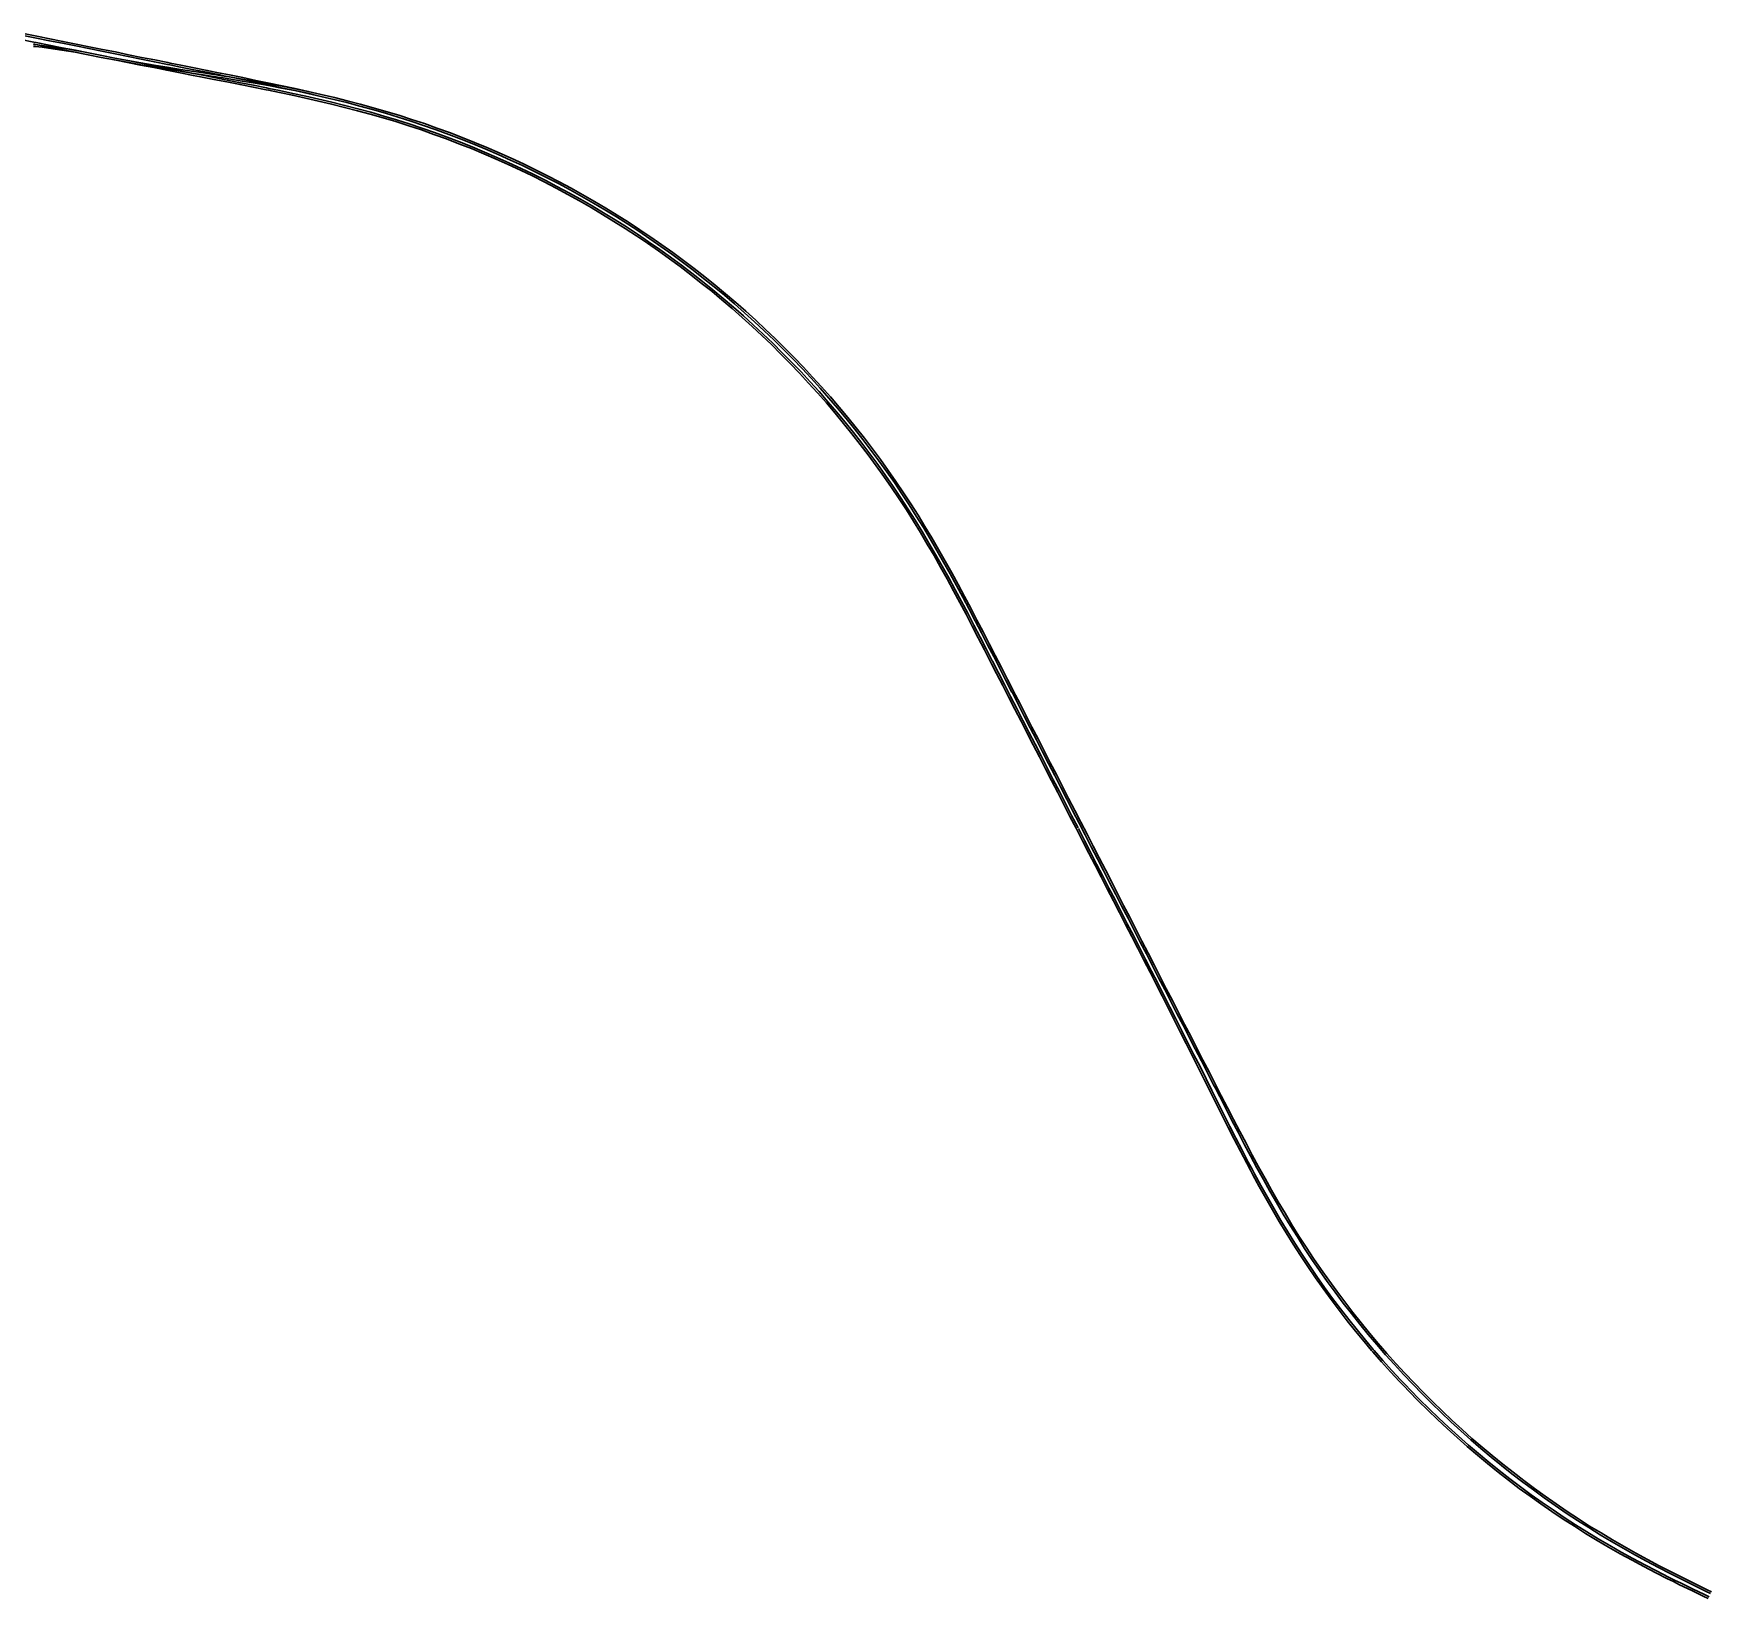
# Model space of a CAD drawing. Header units: feet. Extents: x 2684697 to 2732399, y 1232152 to 1272022.
# Drawn here: x 2690175 to 2691429, y 1253578 to 1254748 of the extents above; entities that cross this region are included whole.
import ezdxf

# ---------------------------------------------------------------- set-up
doc = ezdxf.new("R2010")
doc.units = ezdxf.units.FT
doc.header["$MEASUREMENT"] = 0
doc.layers.add('60 E1 (VI)', color=7, linetype='Continuous', lineweight=0)
doc.layers.add('Diverse', color=7, linetype='Continuous', lineweight=0)

msp = doc.modelspace()

# ---------------------------------------------------------------- linework, layer by layer
at = {"layer": '60 E1 (VI)', "color": 1, "lineweight": 30}
for p, q in [((2690165, 1254743.5), (2690174.8, 1254741.6)), ((2690215.4, 1254732.1), (2690225.2, 1254730.2)), ((2690215.6, 1254733.5), (2690225.5, 1254731.6))]:
    msp.add_line(p, q, dxfattribs=at)
at = {"layer": '60 E1 (VI)', "color": 1, "lineweight": 30, "flags": 128}
for points in [[(2690166.9, 1254746.6), (2690176.7, 1254744.6), (2690186.5, 1254742.6), (2690196.3, 1254740.7), (2690206.1, 1254738.7), (2690215.9, 1254736.7), (2690225.7, 1254734.7), (2690235.5, 1254732.8), (2690245.3, 1254730.8), (2690255.1, 1254728.8), (2690264.9, 1254726.8), (2690274.7, 1254724.9), (2690276.5, 1254724.5)], [(2690167.1, 1254748), (2690176.9, 1254746), (2690186.7, 1254744), (2690196.5, 1254742.1), (2690206.4, 1254740.1), (2690216.2, 1254738.1), (2690226, 1254736.1), (2690235.8, 1254734.2), (2690245.6, 1254732.2), (2690255.4, 1254730.2), (2690265.2, 1254728.3), (2690275, 1254726.3), (2690276.8, 1254725.9)], [(2690215.4, 1254732.1), (2690210.5, 1254733.1), (2690205.6, 1254734), (2690200.6, 1254734.8), (2690195.7, 1254735.6), (2690190.8, 1254736.3), (2690185.8, 1254737), (2690180.9, 1254737.7), (2690175.9, 1254738.3), (2690174.4, 1254738.4)], [(2690215.4, 1254732.1), (2690205.6, 1254734.1), (2690195.7, 1254736), (2690185.9, 1254737.9), (2690176.1, 1254739.8), (2690174.6, 1254740.2)], [(2690215.6, 1254733.5), (2690210.7, 1254734.5), (2690205.8, 1254735.4), (2690200.9, 1254736.2), (2690195.9, 1254737), (2690191, 1254737.8), (2690186, 1254738.4), (2690181, 1254739.1), (2690176.1, 1254739.7), (2690174.6, 1254739.9)], [(2690215.6, 1254733.5), (2690205.8, 1254735.5), (2690196, 1254737.4), (2690186.2, 1254739.3), (2690176.4, 1254741.3), (2690174.8, 1254741.6)], [(2690225.5, 1254731.6), (2690235.3, 1254729.7), (2690245.1, 1254727.8), (2690254.9, 1254725.8), (2690264.7, 1254723.9), (2690274.5, 1254722), (2690284.3, 1254720.1), (2690294.1, 1254718.1), (2690299.8, 1254717)], [(2690225.5, 1254731.6), (2690235.3, 1254729.7), (2690245.1, 1254727.9), (2690254.9, 1254726.1), (2690264.8, 1254724.4), (2690274.6, 1254722.8), (2690284.5, 1254721.2), (2690294.4, 1254719.6), (2690300.1, 1254718.8)], [(2690225.2, 1254730.2), (2690235, 1254728.3), (2690244.8, 1254726.4), (2690254.6, 1254724.4), (2690264.4, 1254722.5), (2690274.2, 1254720.6), (2690284.1, 1254718.7), (2690293.9, 1254716.7), (2690299.5, 1254715.6)], [(2690225.2, 1254730.2), (2690235, 1254728.3), (2690244.8, 1254726.5), (2690254.7, 1254724.7), (2690264.5, 1254723), (2690274.4, 1254721.3), (2690284.3, 1254719.8), (2690294.2, 1254718.2), (2690299.8, 1254717.3)], [(2690276.5, 1254724.5), (2690284.5, 1254722.9), (2690294.3, 1254720.9), (2690304.1, 1254719), (2690313.9, 1254717), (2690315.3, 1254716.7)], [(2690276.8, 1254725.9), (2690284.8, 1254724.3), (2690294.6, 1254722.3), (2690304.4, 1254720.4), (2690314.2, 1254718.4), (2690315.6, 1254718.1)], [(2690299.5, 1254715.6), (2690309.3, 1254713.7), (2690319.1, 1254711.8), (2690329, 1254709.8), (2690338.8, 1254707.9), (2690348.6, 1254705.9), (2690350.2, 1254705.6)], [(2690299.8, 1254717), (2690309.6, 1254715.1), (2690319.4, 1254713.2), (2690329.2, 1254711.2), (2690339, 1254709.3), (2690348.8, 1254707.3), (2690350.5, 1254707)], [(2690389.4, 1254701), (2690379.7, 1254703.2), (2690369.9, 1254705.3), (2690360.1, 1254707.2), (2690350.3, 1254709.1), (2690340.4, 1254710.8), (2690330.6, 1254712.5), (2690320.7, 1254714.1), (2690315.1, 1254715)], [(2690389.4, 1254701), (2690379.7, 1254703.3), (2690369.9, 1254705.4), (2690360.1, 1254707.5), (2690350.4, 1254709.6), (2690340.6, 1254711.6), (2690330.8, 1254713.6), (2690321, 1254715.6), (2690315.3, 1254716.7)], [(2690389.7, 1254702.4), (2690380, 1254704.6), (2690370.2, 1254706.7), (2690360.4, 1254708.6), (2690350.5, 1254710.5), (2690340.7, 1254712.2), (2690330.8, 1254713.9), (2690320.9, 1254715.5), (2690315.3, 1254716.4)], [(2690389.7, 1254702.4), (2690380, 1254704.7), (2690370.2, 1254706.8), (2690360.4, 1254708.9), (2690350.7, 1254711), (2690340.9, 1254713), (2690331.1, 1254715), (2690321.2, 1254717), (2690315.6, 1254718.1)], [(2690350.5, 1254707), (2690358.6, 1254705.3), (2690368.4, 1254703.2), (2690378.2, 1254701.1), (2690388, 1254698.9), (2690397.7, 1254696.6), (2690407.4, 1254694.2), (2690417.1, 1254691.7), (2690426.8, 1254689.1), (2690436.4, 1254686.3), (2690446, 1254683.4), (2690455.5, 1254680.4), (2690465, 1254677.2), (2690474.5, 1254673.9), (2690483.9, 1254670.5), (2690493.2, 1254666.9), (2690502.5, 1254663.2), (2690511.8, 1254659.4), (2690521, 1254655.4), (2690530.1, 1254651.3), (2690539.2, 1254647.1), (2690548.2, 1254642.8), (2690557.1, 1254638.3), (2690566, 1254633.7), (2690574.8, 1254628.9), (2690583.6, 1254624.1), (2690592.3, 1254619.1), (2690600.9, 1254614), (2690609.4, 1254608.7), (2690617.9, 1254603.4), (2690626.2, 1254597.9), (2690634.5, 1254592.3), (2690642.8, 1254586.6), (2690650.9, 1254580.8), (2690659, 1254574.8), (2690666.9, 1254568.7), (2690674.8, 1254562.6), (2690682.6, 1254556.3), (2690690.3, 1254549.9), (2690697.9, 1254543.4), (2690705.4, 1254536.8), (2690712.8, 1254530.1), (2690720.2, 1254523.2), (2690727.4, 1254516.3), (2690734.5, 1254509.3), (2690741.5, 1254502.1), (2690748.5, 1254494.9), (2690755.3, 1254487.6), (2690762, 1254480.2), (2690768.6, 1254472.6), (2690775.1, 1254465), (2690781.5, 1254457.3), (2690787.8, 1254449.5), (2690793.9, 1254441.6), (2690800, 1254433.6), (2690805.9, 1254425.6), (2690811.7, 1254417.4), (2690817.4, 1254409.2), (2690823, 1254400.9), (2690828.5, 1254392.5), (2690833.8, 1254384.1), (2690839.1, 1254375.5), (2690844.2, 1254366.9), (2690849.2, 1254358.3), (2690854.1, 1254349.6), (2690859, 1254340.8), (2690863.8, 1254332), (2690868.5, 1254323.2), (2690873.2, 1254314.4), (2690877.8, 1254305.5), (2690882.4, 1254296.6), (2690887, 1254287.7), (2690891.5, 1254278.8), (2690891.7, 1254278.5)], [(2690350.2, 1254705.6), (2690358.4, 1254703.9), (2690368.1, 1254701.8), (2690377.9, 1254699.7), (2690387.6, 1254697.5), (2690397.4, 1254695.2), (2690407.1, 1254692.8), (2690416.7, 1254690.3), (2690426.4, 1254687.7), (2690436, 1254684.9), (2690445.6, 1254682.1), (2690455.1, 1254679), (2690464.6, 1254675.9), (2690474, 1254672.6), (2690483.4, 1254669.2), (2690492.7, 1254665.6), (2690502, 1254661.9), (2690511.2, 1254658.1), (2690520.4, 1254654.1), (2690529.5, 1254650), (2690538.6, 1254645.8), (2690547.6, 1254641.5), (2690556.5, 1254637), (2690565.3, 1254632.4), (2690574.1, 1254627.7), (2690582.9, 1254622.8), (2690591.5, 1254617.8), (2690600.1, 1254612.7), (2690608.6, 1254607.5), (2690617.1, 1254602.2), (2690625.4, 1254596.7), (2690633.7, 1254591.1), (2690641.9, 1254585.4), (2690650.1, 1254579.6), (2690658.1, 1254573.7), (2690666, 1254567.6), (2690673.9, 1254561.4), (2690681.7, 1254555.2), (2690689.4, 1254548.8), (2690697, 1254542.3), (2690704.5, 1254535.7), (2690711.9, 1254529), (2690719.2, 1254522.2), (2690726.4, 1254515.3), (2690733.5, 1254508.3), (2690740.5, 1254501.1), (2690747.4, 1254493.9), (2690754.2, 1254486.6), (2690760.9, 1254479.2), (2690767.5, 1254471.7), (2690774, 1254464.1), (2690780.4, 1254456.4), (2690786.6, 1254448.6), (2690792.8, 1254440.7), (2690798.8, 1254432.8), (2690804.7, 1254424.7), (2690810.5, 1254416.6), (2690816.2, 1254408.4), (2690821.8, 1254400.1), (2690827.3, 1254391.8), (2690832.6, 1254383.3), (2690837.8, 1254374.8), (2690842.9, 1254366.2), (2690848, 1254357.6), (2690852.9, 1254348.9), (2690857.7, 1254340.1), (2690862.5, 1254331.3), (2690867.2, 1254322.5), (2690871.9, 1254313.7), (2690876.5, 1254304.8), (2690881.1, 1254296), (2690885.7, 1254287.1), (2690890.3, 1254278.2), (2690891, 1254276.7)], [(2690389.4, 1254701), (2690399.1, 1254698.7), (2690408.8, 1254696.3), (2690418.5, 1254693.8), (2690428.1, 1254691.1), (2690437.7, 1254688.4), (2690447.3, 1254685.5), (2690456.8, 1254682.5), (2690466.3, 1254679.3), (2690475.7, 1254676), (2690485.1, 1254672.6), (2690494.4, 1254669), (2690503.7, 1254665.3), (2690512.9, 1254661.5), (2690522.1, 1254657.5), (2690531.2, 1254653.4), (2690540.3, 1254649.2), (2690549.3, 1254644.8), (2690558.2, 1254640.4), (2690567.1, 1254635.8), (2690575.9, 1254631), (2690584.6, 1254626.2), (2690593.3, 1254621.2), (2690601.9, 1254616.1), (2690610.4, 1254610.9), (2690618.8, 1254605.6), (2690627.2, 1254600.1), (2690635.5, 1254594.5), (2690643.7, 1254588.8), (2690651.8, 1254583), (2690659.9, 1254577.1), (2690667.8, 1254571), (2690675.7, 1254564.9), (2690683.5, 1254558.6), (2690691.2, 1254552.3), (2690698.8, 1254545.8), (2690706.3, 1254539.2), (2690713.7, 1254532.5), (2690721, 1254525.7), (2690728.2, 1254518.8), (2690735.3, 1254511.8), (2690742.4, 1254504.7), (2690749.3, 1254497.5), (2690756.1, 1254490.2), (2690762.8, 1254482.8), (2690769.4, 1254475.3), (2690775.9, 1254467.7), (2690782.3, 1254460), (2690788.6, 1254452.3), (2690794.8, 1254444.4), (2690800.8, 1254436.5), (2690806.8, 1254428.4), (2690812.6, 1254420.3), (2690818.3, 1254412.1), (2690823.9, 1254403.8), (2690829.4, 1254395.5), (2690834.7, 1254387.1), (2690840, 1254378.6), (2690845.1, 1254370), (2690850.2, 1254361.4), (2690855.1, 1254352.7), (2690860, 1254343.9), (2690864.8, 1254335.2), (2690869.5, 1254326.4), (2690874.2, 1254317.5), (2690878.8, 1254308.7), (2690883.4, 1254299.8), (2690888, 1254290.9), (2690892.6, 1254282), (2690897.1, 1254273.1), (2690901.7, 1254264.2), (2690906.2, 1254255.4)], [(2690389.7, 1254702.4), (2690399.5, 1254700.1), (2690409.2, 1254697.7), (2690418.9, 1254695.2), (2690428.5, 1254692.5), (2690438.1, 1254689.8), (2690447.7, 1254686.9), (2690457.3, 1254683.8), (2690466.8, 1254680.7), (2690476.2, 1254677.3), (2690485.6, 1254673.9), (2690495, 1254670.3), (2690504.3, 1254666.6), (2690513.5, 1254662.8), (2690522.7, 1254658.8), (2690531.8, 1254654.7), (2690540.9, 1254650.5), (2690549.9, 1254646.1), (2690558.9, 1254641.6), (2690567.7, 1254637), (2690576.6, 1254632.3), (2690585.3, 1254627.4), (2690594, 1254622.5), (2690602.6, 1254617.3), (2690611.1, 1254612.1), (2690619.6, 1254606.8), (2690628, 1254601.3), (2690636.3, 1254595.7), (2690644.5, 1254590), (2690652.7, 1254584.2), (2690660.7, 1254578.2), (2690668.7, 1254572.2), (2690676.6, 1254566), (2690684.4, 1254559.7), (2690692.1, 1254553.4), (2690699.7, 1254546.9), (2690707.2, 1254540.3), (2690714.6, 1254533.6), (2690722, 1254526.7), (2690729.2, 1254519.8), (2690736.4, 1254512.8), (2690743.4, 1254505.7), (2690750.3, 1254498.5), (2690757.2, 1254491.1), (2690763.9, 1254483.7), (2690770.5, 1254476.2), (2690777, 1254468.6), (2690783.4, 1254460.9), (2690789.7, 1254453.1), (2690795.9, 1254445.3), (2690802, 1254437.3), (2690807.9, 1254429.3), (2690813.8, 1254421.1), (2690819.5, 1254412.9), (2690825.1, 1254404.6), (2690830.6, 1254396.3), (2690836, 1254387.8), (2690841.2, 1254379.3), (2690846.4, 1254370.7), (2690851.4, 1254362.1), (2690856.4, 1254353.4), (2690861.2, 1254344.6), (2690866, 1254335.9), (2690870.8, 1254327), (2690875.4, 1254318.2), (2690880.1, 1254309.3), (2690884.7, 1254300.5), (2690889.3, 1254291.6), (2690893.8, 1254282.7), (2690898.4, 1254273.8), (2690903, 1254264.9), (2690906.9, 1254257.1)], [(2690891, 1254276.7), (2690894.8, 1254269.3), (2690899.4, 1254260.4), (2690904, 1254251.5), (2690908.5, 1254242.6), (2690913.1, 1254233.7), (2690917.7, 1254224.8), (2690922.2, 1254215.9), (2690926.8, 1254207), (2690931.4, 1254198.1), (2690935.9, 1254189.2), (2690940.5, 1254180.3), (2690945.1, 1254171.4), (2690949.6, 1254162.5), (2690954.2, 1254153.6), (2690954.7, 1254152.7)], [(2690891.7, 1254278.5), (2690896.1, 1254269.9), (2690900.7, 1254261), (2690905.2, 1254252.1), (2690909.8, 1254243.2), (2690914.4, 1254234.3), (2690918.9, 1254225.4), (2690923.5, 1254216.6), (2690928.1, 1254207.7), (2690932.6, 1254198.8), (2690937.2, 1254189.9), (2690941.8, 1254181), (2690946.4, 1254172.1), (2690950.9, 1254163.2), (2690955.5, 1254154.3), (2690955.6, 1254154)], [(2690906.2, 1254255.4), (2690906.3, 1254255.3), (2690910.8, 1254246.4), (2690915.4, 1254237.5), (2690920, 1254228.6), (2690924.5, 1254219.7), (2690929.1, 1254210.8), (2690933.7, 1254202), (2690938.2, 1254193.1), (2690942.8, 1254184.2), (2690947.4, 1254175.3), (2690951.9, 1254166.4), (2690956.5, 1254157.5), (2690961.1, 1254148.6), (2690965.6, 1254139.7), (2690970.2, 1254130.8), (2690974.8, 1254121.9), (2690979.3, 1254113), (2690983.9, 1254104.1), (2690988.5, 1254095.2), (2690993.1, 1254086.3), (2690997.6, 1254077.4), (2691002.2, 1254068.5), (2691006.8, 1254059.6), (2691011.3, 1254050.7), (2691015.9, 1254041.8), (2691020.5, 1254032.9), (2691025, 1254024), (2691029.6, 1254015.1), (2691034.2, 1254006.2), (2691038.7, 1253997.4), (2691043.3, 1253988.5), (2691047.9, 1253979.6), (2691052.4, 1253970.7), (2691057, 1253961.8), (2691058.4, 1253959.1)], [(2690906.9, 1254257.1), (2690907.5, 1254256), (2690912.1, 1254247.1), (2690916.7, 1254238.2), (2690921.2, 1254229.3), (2690925.8, 1254220.4), (2690930.4, 1254211.5), (2690934.9, 1254202.6), (2690939.5, 1254193.7), (2690944.1, 1254184.8), (2690948.6, 1254175.9), (2690953.2, 1254167), (2690957.8, 1254158.1), (2690962.4, 1254149.2), (2690966.9, 1254140.3), (2690971.5, 1254131.4), (2690976.1, 1254122.5), (2690980.6, 1254113.7), (2690985.2, 1254104.8), (2690989.8, 1254095.9), (2690994.3, 1254087), (2690998.9, 1254078.1), (2691003.5, 1254069.2), (2691008, 1254060.3), (2691012.6, 1254051.4), (2691017.2, 1254042.5), (2691021.7, 1254033.6), (2691026.3, 1254024.7), (2691030.9, 1254015.8), (2691035.4, 1254006.9), (2691040, 1253998), (2691044.6, 1253989.1), (2691049.1, 1253980.2), (2691053.7, 1253971.3), (2691058.3, 1253962.4), (2691059.1, 1253960.9)], [(2690954.7, 1254152.7), (2690959.2, 1254143.8), (2690963.8, 1254135), (2690968.4, 1254126.1), (2690972.9, 1254117.2), (2690977.5, 1254108.3), (2690982.1, 1254099.4), (2690986.6, 1254090.5), (2690991.2, 1254081.6), (2690995.8, 1254072.7), (2691000.3, 1254063.8), (2691004.9, 1254054.9), (2691009.5, 1254046), (2691014, 1254037.1), (2691018.6, 1254028.2), (2691023.1, 1254019.3), (2691027.6, 1254010.3), (2691032.1, 1254001.4), (2691036.6, 1253992.5), (2691041.1, 1253983.6), (2691045.6, 1253974.6), (2691050.1, 1253965.7), (2691054.5, 1253956.7), (2691059, 1253947.8), (2691063.5, 1253938.8), (2691068, 1253929.9), (2691072.5, 1253921), (2691077.1, 1253912.1), (2691081.8, 1253903.2), (2691084.6, 1253897.9)], [(2690955.9, 1254153.4), (2690960.5, 1254144.5), (2690965.1, 1254135.6), (2690969.6, 1254126.7), (2690974.2, 1254117.8), (2690978.8, 1254108.9), (2690983.4, 1254100), (2690987.9, 1254091.1), (2690992.5, 1254082.2), (2690997.1, 1254073.3), (2691001.6, 1254064.4), (2691006.2, 1254055.5), (2691010.7, 1254046.6), (2691015.3, 1254037.7), (2691019.8, 1254028.8), (2691024.4, 1254019.9), (2691028.9, 1254011), (2691033.4, 1254002.1), (2691037.9, 1253993.1), (2691042.4, 1253984.2), (2691046.9, 1253975.3), (2691051.4, 1253966.3), (2691055.8, 1253957.4), (2691060.3, 1253948.4), (2691064.8, 1253939.5), (2691069.3, 1253930.6), (2691073.8, 1253921.7), (2691078.4, 1253912.8), (2691083, 1253903.9), (2691085.9, 1253898.5)], [(2691058.4, 1253959.1), (2691061.6, 1253952.9), (2691066.1, 1253944), (2691070.7, 1253935.1), (2691075.4, 1253926.2), (2691080, 1253917.4), (2691084.7, 1253908.5), (2691089.5, 1253899.7), (2691094.3, 1253891), (2691099.2, 1253882.2), (2691104.1, 1253873.6), (2691109.2, 1253864.9), (2691114.4, 1253856.4), (2691119.7, 1253847.9), (2691125.1, 1253839.4), (2691130.6, 1253831.1), (2691136.3, 1253822.8), (2691142.1, 1253814.7), (2691147.9, 1253806.6), (2691153.9, 1253798.5), (2691160.1, 1253790.6), (2691166.3, 1253782.8), (2691172.6, 1253775), (2691179.1, 1253767.4), (2691185.6, 1253759.8), (2691192.3, 1253752.4), (2691199.1, 1253745), (2691206, 1253737.7), (2691213, 1253730.6), (2691220, 1253723.5), (2691227.2, 1253716.5), (2691234.5, 1253709.7), (2691241.9, 1253702.9), (2691249.4, 1253696.2), (2691257, 1253689.7), (2691264.6, 1253683.3), (2691272.4, 1253676.9), (2691280.2, 1253670.7), (2691288.2, 1253664.6), (2691296.2, 1253658.7), (2691304.3, 1253652.8), (2691312.5, 1253647), (2691320.8, 1253641.4), (2691329.1, 1253635.9), (2691337.6, 1253630.5), (2691346.1, 1253625.2), (2691354.7, 1253620.1), (2691363.3, 1253615.1), (2691372.1, 1253610.2), (2691380.9, 1253605.4), (2691389.7, 1253600.7), (2691398.6, 1253596.1), (2691407.5, 1253591.6), (2691416.5, 1253587.2), (2691425.5, 1253582.8), (2691428.7, 1253581.2)], [(2691059.1, 1253960.9), (2691062.8, 1253953.5), (2691067.4, 1253944.6), (2691072, 1253935.8), (2691076.6, 1253926.9), (2691081.3, 1253918), (2691086, 1253909.2), (2691090.7, 1253900.4), (2691095.5, 1253891.7), (2691100.4, 1253882.9), (2691105.4, 1253874.3), (2691110.5, 1253865.7), (2691115.6, 1253857.1), (2691120.9, 1253848.6), (2691126.3, 1253840.2), (2691131.8, 1253831.9), (2691137.5, 1253823.7), (2691143.2, 1253815.5), (2691149.1, 1253807.4), (2691155.1, 1253799.4), (2691161.2, 1253791.5), (2691167.4, 1253783.7), (2691173.7, 1253776), (2691180.2, 1253768.3), (2691186.7, 1253760.8), (2691193.4, 1253753.3), (2691200.1, 1253746), (2691207, 1253738.7), (2691214, 1253731.6), (2691221, 1253724.5), (2691228.2, 1253717.6), (2691235.5, 1253710.7), (2691242.9, 1253704), (2691250.3, 1253697.3), (2691257.9, 1253690.8), (2691265.5, 1253684.4), (2691273.3, 1253678.1), (2691281.1, 1253671.9), (2691289, 1253665.8), (2691297.1, 1253659.8), (2691305.1, 1253654), (2691313.3, 1253648.2), (2691321.6, 1253642.6), (2691329.9, 1253637.1), (2691338.3, 1253631.7), (2691346.8, 1253626.5), (2691355.4, 1253621.3), (2691364, 1253616.3), (2691372.8, 1253611.4), (2691381.5, 1253606.7), (2691390.4, 1253602), (2691399.2, 1253597.4), (2691408.2, 1253592.9), (2691417.1, 1253588.4), (2691426.1, 1253584.1), (2691429.4, 1253582.5)], [(2691084.6, 1253897.9), (2691086.4, 1253894.4), (2691091.2, 1253885.6), (2691096.1, 1253876.9), (2691101, 1253868.2), (2691106.1, 1253859.5), (2691111.3, 1253851), (2691116.6, 1253842.5), (2691122, 1253834), (2691127.5, 1253825.7), (2691133.2, 1253817.4), (2691138.9, 1253809.3), (2691144.9, 1253801.2), (2691150.9, 1253793.2), (2691157, 1253785.3), (2691163.2, 1253777.5), (2691169.6, 1253769.7), (2691175.2, 1253763.1)], [(2691085.9, 1253898.5), (2691087.7, 1253895.1), (2691092.5, 1253886.3), (2691097.3, 1253877.6), (2691102.3, 1253868.9), (2691107.3, 1253860.3), (2691112.5, 1253851.7), (2691117.8, 1253843.2), (2691123.2, 1253834.8), (2691128.7, 1253826.5), (2691134.3, 1253818.3), (2691140.1, 1253810.1), (2691146, 1253802), (2691152, 1253794.1), (2691158.1, 1253786.2), (2691164.4, 1253778.4), (2691170.7, 1253770.6), (2691176.5, 1253763.8)], [(2691175.2, 1253763.1), (2691176.1, 1253762.1), (2691182.7, 1253754.6), (2691189.4, 1253747.1), (2691196.2, 1253739.8), (2691199.5, 1253736.3)], [(2691176.5, 1253763.8), (2691177.2, 1253763), (2691183.7, 1253755.5), (2691190.4, 1253748.1), (2691197.2, 1253740.8), (2691200.8, 1253737)], [(2691199.5, 1253736.3), (2691203.1, 1253732.5), (2691210.1, 1253725.4), (2691217.2, 1253718.3), (2691224.4, 1253711.4), (2691231.8, 1253704.6), (2691239.2, 1253697.9), (2691246.7, 1253691.3), (2691254.3, 1253684.8), (2691262, 1253678.4), (2691269.8, 1253672.1), (2691277.7, 1253665.9), (2691285.7, 1253659.9), (2691293.8, 1253654), (2691301.9, 1253648.2), (2691310.1, 1253642.5), (2691318.5, 1253636.9), (2691326.9, 1253631.5), (2691335.3, 1253626.1), (2691343.9, 1253620.9), (2691352.5, 1253615.9), (2691361.2, 1253610.9), (2691370, 1253606.1), (2691378.8, 1253601.4), (2691387.7, 1253596.8), (2691396.6, 1253592.3), (2691400.9, 1253590.1)], [(2691200.8, 1253737), (2691204.1, 1253733.5), (2691211.1, 1253726.4), (2691218.2, 1253719.4), (2691225.4, 1253712.5), (2691232.7, 1253705.6), (2691240.1, 1253698.9), (2691247.6, 1253692.3), (2691255.2, 1253685.9), (2691262.9, 1253679.5), (2691270.7, 1253673.2), (2691278.6, 1253667.1), (2691286.5, 1253661), (2691294.6, 1253655.1), (2691302.7, 1253649.3), (2691311, 1253643.7), (2691319.3, 1253638.1), (2691327.6, 1253632.7), (2691336.1, 1253627.4), (2691344.6, 1253622.2), (2691353.3, 1253617.1), (2691361.9, 1253612.2), (2691370.7, 1253607.4), (2691379.5, 1253602.7), (2691388.4, 1253598.1), (2691397.3, 1253593.5), (2691402.3, 1253591)], [(2691400.9, 1253590.1), (2691405.6, 1253587.8), (2691414.6, 1253583.4), (2691423.6, 1253579.1), (2691426.9, 1253577.5)], [(2691402.3, 1253591), (2691406.2, 1253589.1), (2691415.2, 1253584.7), (2691424.2, 1253580.4), (2691427.6, 1253578.8)]]:
    msp.add_lwpolyline(points, dxfattribs=at)
at = {"layer": 'Diverse', "color": 6, "lineweight": 30}
for p, q in [((2690307.6, 1254717.6), (2690300.1, 1254718.8)), ((2690307.3, 1254716.2), (2690299.8, 1254717.3))]:
    msp.add_line(p, q, dxfattribs=at)
for centre, radius, start, end in [((2690061.4, 1253129.6), 1605.5, 80.9103, 81.1886), ((2690061, 1253125.6), 1611, 80.9157, 81.194)]:
    msp.add_arc(centre, radius, start, end, dxfattribs=at)

doc.saveas('drawing.dxf')
